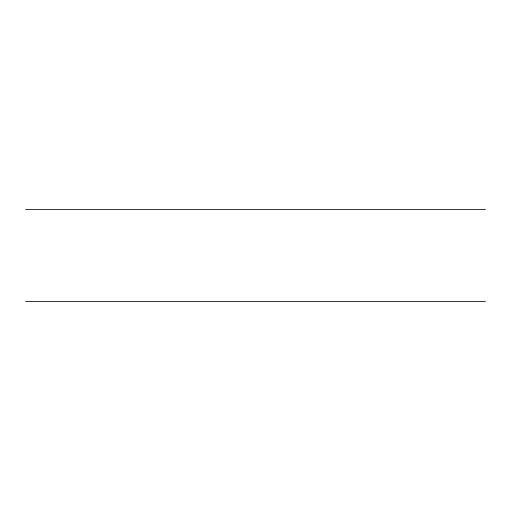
<?xml version="1.0" encoding="UTF-8"?>
<svg xmlns="http://www.w3.org/2000/svg" width="511" height="511" viewBox="0 0 511 511"><rect width="100%" height="100%" fill="white"/><g stroke="black" fill="none" stroke-linecap="round" stroke-linejoin="round"><path stroke-width="0.77" d="M25.55 209.51L485.45 209.51M25.55 301.49L485.45 301.49"/></g></svg>
